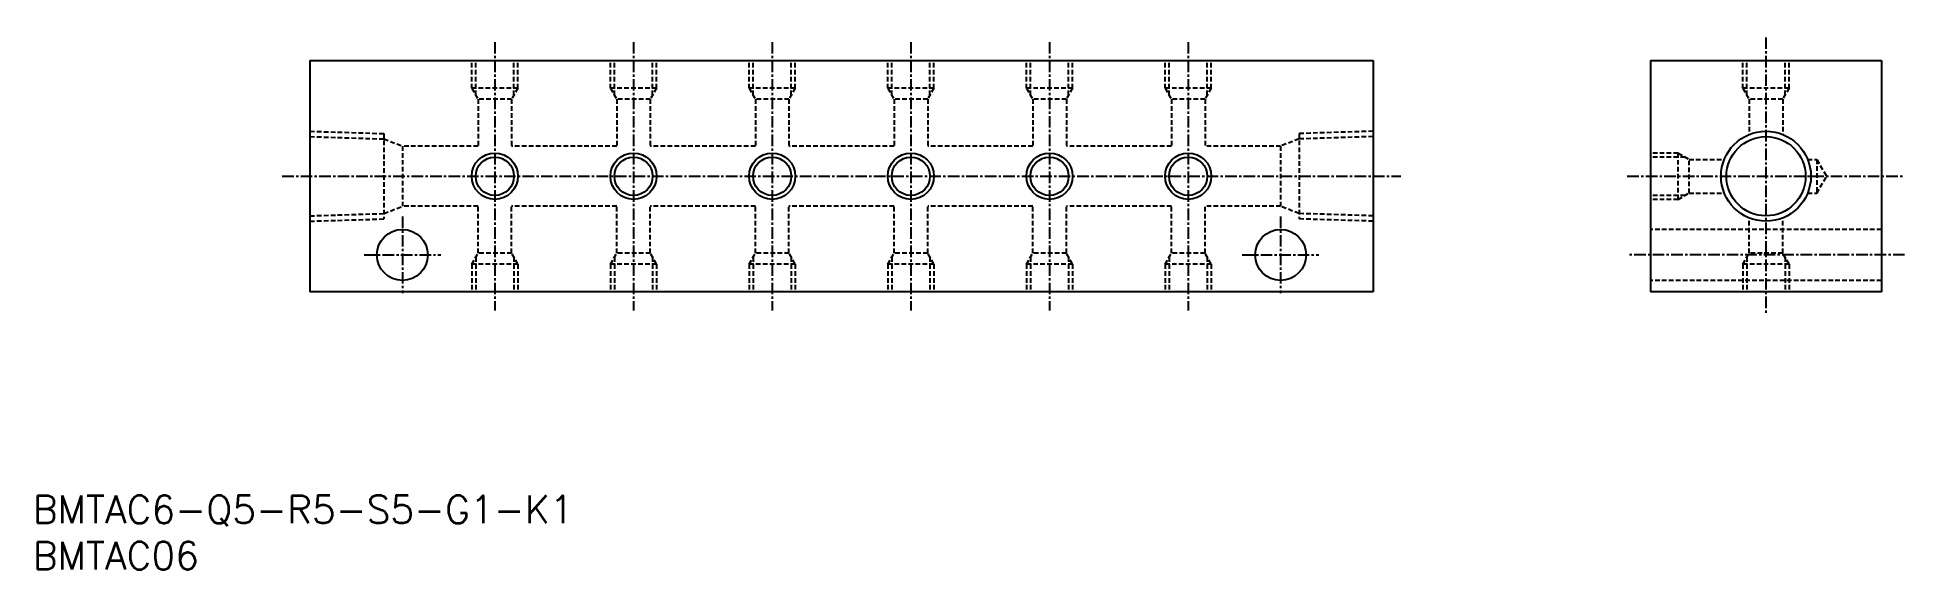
# Model space of a CAD drawing. Extents: x 1 to 203, y 0 to 57.
import ezdxf

# ---------------------------------------------------------------- set-up
doc = ezdxf.new("R2010")
doc.units = 0
doc.linetypes.add('CENTER', pattern=[2, 1.25, -0.25, 0.25, -0.25])
doc.linetypes.add('DASHED', pattern=[0.75, 0.5, -0.25])
doc.layers.get('0').update_dxf_attribs({"linetype": 'CONTINUOUS'})
doc.layers.add('CENTER', color=1, linetype='CENTER')
doc.styles.get("Standard").update_dxf_attribs({"font": 'txt.shx'})

# ---------------------------------------------------------------- blocks, each defined once
blk = doc.blocks.new('*U20')
at = {"color": 7, "linetype": 'CONTINUOUS'}
blk.add_text('BMTAC06', height=3, dxfattribs=at).set_placement((0, 0))
blk = doc.blocks.new('*U21')
at = {"color": 7, "linetype": 'CONTINUOUS'}
blk.add_text('BMTAC6-Q5-R5-S5-G1-K1', height=3, dxfattribs=at).set_placement((0, 5))

msp = doc.modelspace()

# ---------------------------------------------------------------- linework, layer by layer
at = {"color": 7, "linetype": 'CONTINUOUS'}
for p, q in [((30, 55), (145, 55)), ((30, 55), (30, 30)), ((145, 55), (145, 30)), ((175, 55), (175, 30)), ((175, 55), (200, 55)), ((200, 55), (200, 30)), ((145, 30), (30, 30)), ((200, 30), (175, 30))]:
    msp.add_line(p, q, dxfattribs=at)
at = {"color": 3, "linetype": 'DASHED'}
for p, q in [((47.5, 52), (47.5, 55)), ((47.93, 51.25), (47.93, 55)), ((52.07, 51.25), (52.07, 55)), ((52.5, 52), (52.5, 55)), ((62.5, 52), (62.5, 55)), ((62.93, 51.25), (62.93, 55)), ((67.07, 51.25), (67.07, 55)), ((67.5, 52), (67.5, 55)), ((77.5, 52), (77.5, 55)), ((77.93, 51.25), (77.93, 55)), ((82.07, 51.25), (82.07, 55)), ((82.5, 52), (82.5, 55)), ((92.5, 52), (92.5, 55)), ((92.93, 51.25), (92.93, 55)), ((97.07, 51.25), (97.07, 55)), ((97.5, 52), (97.5, 55)), ((107.5, 52), (107.5, 55)), ((107.93, 51.25), (107.93, 55)), ((112.07, 51.25), (112.07, 55)), ((112.5, 52), (112.5, 55)), ((122.5, 52), (122.5, 55)), ((122.93, 51.25), (122.93, 55)), ((127.07, 51.25), (127.07, 55)), ((127.5, 52), (127.5, 55)), ((185, 52), (185, 55)), ((185.43, 51.25), (185.43, 55)), ((189.57, 51.25), (189.57, 55)), ((190, 52), (190, 55)), ((52.5, 52), (47.5, 52)), ((47.5, 52), (48.18, 50.82)), ((48.18, 50.82), (48.18, 45.75)), ((51.82, 50.82), (48.18, 50.82)), ((52.5, 52), (51.82, 50.82)), ((51.82, 50.82), (51.82, 45.75)), ((67.5, 52), (62.5, 52)), ((62.5, 52), (63.18, 50.82)), ((63.18, 50.82), (63.18, 45.75)), ((66.82, 50.82), (63.18, 50.82)), ((67.5, 52), (66.82, 50.82)), ((66.82, 50.82), (66.82, 45.75)), ((82.5, 52), (77.5, 52)), ((77.5, 52), (78.18, 50.82)), ((78.18, 50.82), (78.18, 45.75)), ((81.82, 50.82), (78.18, 50.82)), ((82.5, 52), (81.82, 50.82)), ((81.82, 50.82), (81.82, 45.75)), ((97.5, 52), (92.5, 52)), ((92.5, 52), (93.18, 50.82)), ((93.18, 50.82), (93.18, 45.75)), ((96.82, 50.82), (93.18, 50.82)), ((97.5, 52), (96.82, 50.82)), ((96.82, 50.82), (96.82, 45.75)), ((112.5, 52), (107.5, 52)), ((107.5, 52), (108.18, 50.82)), ((108.18, 50.82), (108.18, 45.75)), ((111.82, 50.82), (108.18, 50.82)), ((112.5, 52), (111.82, 50.82)), ((111.82, 50.82), (111.82, 45.75)), ((127.5, 52), (122.5, 52)), ((122.5, 52), (123.18, 50.82)), ((123.18, 50.82), (123.18, 45.75)), ((126.82, 50.82), (123.18, 50.82)), ((127.5, 52), (126.82, 50.82)), ((126.82, 50.82), (126.82, 45.75)), ((190, 52), (185, 52)), ((185, 52), (185.68, 50.82)), ((185.68, 50.82), (185.68, 47.01)), ((189.32, 50.82), (185.68, 50.82)), ((190, 52), (189.32, 50.82)), ((189.32, 50.82), (189.32, 47.01)), ((30, 47.36), (38, 47.11)), ((30, 46.78), (38, 46.53)), ((38, 47.11), (38, 37.89)), ((38, 46.53), (40, 45.75)), ((137, 46.53), (135, 45.75)), ((145, 47.36), (137, 47.11)), ((137, 47.11), (137, 37.89)), ((145, 46.78), (137, 46.53)), ((40, 45.75), (40, 39.25)), ((48.18, 45.75), (40, 45.75)), ((63.18, 45.75), (51.82, 45.75)), ((78.18, 45.75), (66.82, 45.75)), ((93.18, 45.75), (81.82, 45.75)), ((108.18, 45.75), (96.82, 45.75)), ((123.18, 45.75), (111.82, 45.75)), ((135, 45.75), (126.82, 45.75)), ((135, 45.75), (135, 39.25)), ((178, 45), (175, 45)), ((178.75, 44.57), (175, 44.57)), ((178, 40), (178, 45)), ((178, 45), (179.18, 44.32)), ((179.18, 44.32), (182.99, 44.32)), ((179.18, 40.68), (179.18, 44.32)), ((192.01, 44.32), (193, 44.32)), ((193, 44.32), (193, 40.68)), ((193, 44.32), (194.05, 42.5)), ((193, 40.68), (194.05, 42.5)), ((178.75, 40.43), (175, 40.43)), ((178, 40), (179.18, 40.68)), ((179.18, 40.68), (182.99, 40.68)), ((192.01, 40.68), (193, 40.68)), ((30, 38.22), (38, 38.47)), ((38, 38.47), (40, 39.25)), ((48.18, 39.25), (40, 39.25)), ((48.18, 34.18), (48.18, 39.25)), ((51.82, 34.18), (51.82, 39.25)), ((63.18, 39.25), (51.82, 39.25)), ((63.18, 34.18), (63.18, 39.25)), ((66.82, 34.18), (66.82, 39.25)), ((78.18, 39.25), (66.82, 39.25)), ((78.18, 34.18), (78.18, 39.25)), ((81.82, 34.18), (81.82, 39.25)), ((93.18, 39.25), (81.82, 39.25)), ((93.18, 34.18), (93.18, 39.25)), ((96.82, 34.18), (96.82, 39.25)), ((108.18, 39.25), (96.82, 39.25)), ((108.18, 34.18), (108.18, 39.25)), ((123.18, 39.25), (111.82, 39.25)), ((111.82, 34.18), (111.82, 39.25)), ((123.18, 34.18), (123.18, 39.25)), ((135, 39.25), (126.82, 39.25)), ((126.82, 34.18), (126.82, 39.25)), ((137, 38.47), (135, 39.25)), ((145, 38.22), (137, 38.47)), ((178, 40), (175, 40)), ((30, 37.64), (38, 37.89)), ((145, 37.64), (137, 37.89)), ((200, 36.75), (175, 36.75)), ((185.68, 34.18), (185.68, 37.99)), ((189.32, 34.18), (189.32, 37.99)), ((47.5, 33), (48.18, 34.18)), ((52.5, 33), (47.5, 33)), ((47.5, 33), (47.5, 30)), ((47.93, 33.75), (47.93, 30)), ((51.82, 34.18), (48.18, 34.18)), ((52.5, 33), (51.82, 34.18)), ((52.07, 33.75), (52.07, 30)), ((52.5, 33), (52.5, 30)), ((62.5, 33), (63.18, 34.18)), ((67.5, 33), (62.5, 33)), ((62.5, 33), (62.5, 30)), ((62.93, 33.75), (62.93, 30)), ((66.82, 34.18), (63.18, 34.18)), ((67.5, 33), (66.82, 34.18)), ((67.07, 33.75), (67.07, 30)), ((67.5, 33), (67.5, 30)), ((77.5, 33), (78.18, 34.18)), ((82.5, 33), (77.5, 33)), ((77.5, 33), (77.5, 30)), ((77.93, 33.75), (77.93, 30)), ((81.82, 34.18), (78.18, 34.18)), ((82.5, 33), (81.82, 34.18)), ((82.07, 33.75), (82.07, 30)), ((82.5, 33), (82.5, 30)), ((92.5, 33), (93.18, 34.18)), ((97.5, 33), (92.5, 33)), ((92.5, 33), (92.5, 30)), ((92.93, 33.75), (92.93, 30)), ((96.82, 34.18), (93.18, 34.18)), ((97.5, 33), (96.82, 34.18)), ((97.07, 33.75), (97.07, 30)), ((97.5, 33), (97.5, 30)), ((107.5, 33), (108.18, 34.18)), ((112.5, 33), (107.5, 33)), ((107.5, 33), (107.5, 30)), ((107.93, 33.75), (107.93, 30)), ((111.82, 34.18), (108.18, 34.18)), ((112.5, 33), (111.82, 34.18)), ((112.07, 33.75), (112.07, 30)), ((112.5, 33), (112.5, 30)), ((122.5, 33), (123.18, 34.18)), ((127.5, 33), (122.5, 33)), ((122.5, 33), (122.5, 30)), ((122.93, 33.75), (122.93, 30)), ((126.82, 34.18), (123.18, 34.18)), ((127.5, 33), (126.82, 34.18)), ((127.07, 33.75), (127.07, 30)), ((127.5, 33), (127.5, 30)), ((185, 33), (185.68, 34.18)), ((190, 33), (185, 33)), ((185, 33), (185, 30)), ((185.43, 33.75), (185.43, 30)), ((189.32, 34.18), (185.68, 34.18)), ((190, 33), (189.32, 34.18)), ((189.57, 33.75), (189.57, 30)), ((190, 33), (190, 30)), ((200, 31.25), (175, 31.25))]:
    msp.add_line(p, q, dxfattribs=at)
at = {"color": 3, "linetype": 'CONTINUOUS'}
for centre, radius in [((187.5, 42.5), 4.86), ((50, 42.5), 2.5), ((65, 42.5), 2.5), ((80, 42.5), 2.5), ((95, 42.5), 2.5), ((110, 42.5), 2.5), ((125, 42.5), 2.5)]:
    msp.add_circle(centre, radius, dxfattribs=at)
at = {"color": 7, "linetype": 'CONTINUOUS'}
for centre, radius in [((187.5, 42.5), 4.28), ((50, 42.5), 2.07), ((65, 42.5), 2.07), ((80, 42.5), 2.07), ((95, 42.5), 2.07), ((110, 42.5), 2.07), ((125, 42.5), 2.07), ((40, 34), 2.75), ((135, 34), 2.75)]:
    msp.add_circle(centre, radius, dxfattribs=at)
at = {"layer": 'CENTER', "color": 1, "linetype": 'CENTER'}
for p, q in [((50, 57), (50, 28)), ((65, 57), (65, 28)), ((80, 57), (80, 28)), ((95, 57), (95, 28)), ((110, 57), (110, 28)), ((125, 57), (125, 28)), ((187.5, 57.5), (187.5, 27.5)), ((27, 42.5), (148, 42.5)), ((172.5, 42.5), (202.5, 42.5)), ((40, 38.15), (40, 29.85)), ((135, 38.15), (135, 29.85)), ((35.85, 34), (44.15, 34)), ((130.85, 34), (139.15, 34)), ((202.5, 34), (172.5, 34))]:
    msp.add_line(p, q, dxfattribs=at)

# ---------------------------------------------------------------- block references
at = {"color": 7, "linetype": 'CONTINUOUS'}
for name in ['*U21', '*U20']:
    msp.add_blockref(name, (0, 0), dxfattribs=at)

doc.saveas('drawing.dxf')
